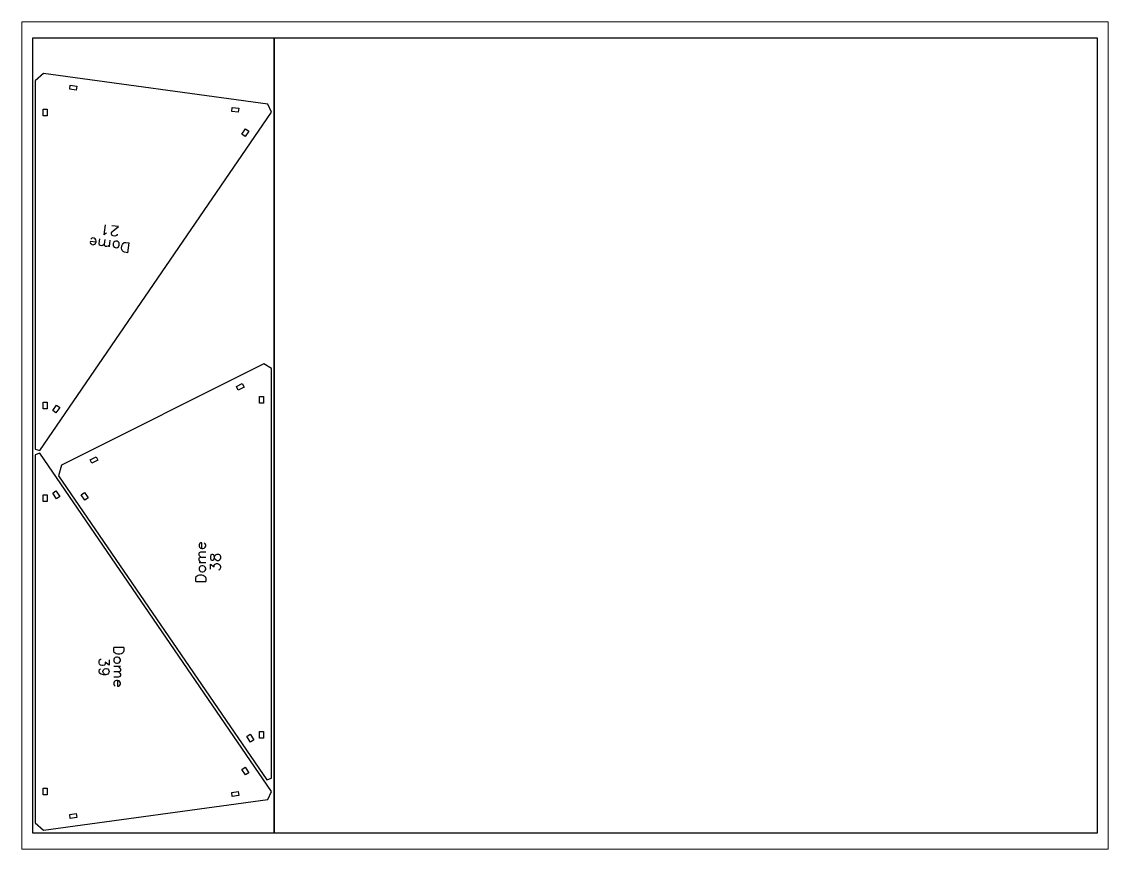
# Paper-space layout 'Layout' of a CAD drawing. Header units: millimetres, sheet in inches. Extents: x 0 to 10.5, y 0 to 8.
# The model-space entities are those that its viewports show. They can reach past a viewport. Long polylines and large blocks are cut down to what shows.
import ezdxf

# ---------------------------------------------------------------- set-up
doc = ezdxf.new("R2010")
doc.units = ezdxf.units.MM
doc.header["$MEASUREMENT"] = 0
for name, color, linetype, true_color in [('CuttingLine', 18, 'Continuous', 0x000000), ('dome_cuts', 1, 'Continuous', 0xff0000), ('dome_marks', 2, 'Continuous', 0xffff00), ('Offcut', 18, 'Continuous', 0x000000), ('Sheet', 18, 'Continuous', 0x000000)]:
    doc.layers.add(name, color=color, linetype=linetype, true_color=true_color)

msp = doc.modelspace()

# ---------------------------------------------------------------- linework, layer by layer
at = {"layer": 'CuttingLine', "color": 18, "true_color": 0x000000}
msp.add_lwpolyline([(181.55, 0), (181.55, 597)], dxfattribs=at)
at = {"layer": 'dome_cuts', "color": 1, "true_color": 0xff0000}
for points in [[(176.84, 547.4), (8.29, 570.38), (2, 564.89), (2, 288.3), (5.59, 287.19), (179.55, 541.3)], [(33.39, 560.9), (32.99, 557.93), (28.03, 558.61), (28.44, 561.58)], [(8, 543.74), (11, 543.74), (11, 538.74), (8, 538.74)], [(155.07, 544.31), (154.67, 541.34), (149.71, 542.01), (150.12, 544.98)], [(159.82, 523.11), (157.35, 524.8), (160.17, 528.93), (162.65, 527.23)], [(179.55, 40.97), (179.55, 348.92), (173.87, 352.43), (21.8, 276.18), (19.72, 268.09), (175.96, 39.86)], [(157.65, 337.58), (159, 334.9), (154.53, 332.66), (153.18, 335.34)], [(173.55, 322.77), (170.55, 322.77), (170.55, 327.77), (173.55, 327.77)], [(8, 323.53), (11, 323.53), (11, 318.53), (8, 318.53)], [(17.71, 315.52), (15.24, 317.22), (18.06, 321.34), (20.54, 319.65)], [(2, 284.08), (2, 7.49), (8.29, 2), (176.84, 24.99), (179.55, 31.08), (5.59, 285.19)], [(47.87, 282.54), (49.21, 279.86), (44.74, 277.61), (43.4, 280.3)], [(8, 253.85), (11, 253.85), (11, 248.85), (8, 248.85)], [(20.54, 252.73), (18.06, 251.04), (15.24, 255.16), (17.71, 256.86)], [(36.61, 254.03), (39.09, 255.73), (41.91, 251.6), (39.44, 249.91)], [(161.01, 72.32), (163.48, 74.02), (166.31, 69.89), (163.83, 68.2)], [(173.55, 71.2), (170.55, 71.2), (170.55, 76.2), (173.55, 76.2)], [(162.65, 45.15), (160.17, 43.45), (157.35, 47.58), (159.82, 49.27)], [(8, 33.64), (11, 33.64), (11, 28.64), (8, 28.64)], [(150.12, 27.4), (149.71, 30.37), (154.67, 31.05), (155.07, 28.07)], [(28.44, 10.8), (28.03, 13.78), (32.99, 14.45), (33.39, 11.48)]]:
    msp.add_lwpolyline(points, close=True, dxfattribs=at)
at = {"layer": 'dome_marks', "color": 2, "true_color": 0xffff00}
for points in [[(53.82, 449.34), (54.83, 456.77)], [(55.03, 450.26), (53.82, 449.34)], [(55.78, 450.51), (55.03, 450.26)], [(59.32, 450.03), (59.42, 450.74)], [(59.58, 449.28), (59.32, 450.03)], [(59.42, 450.74), (59.87, 451.4)], [(59.89, 448.87), (59.58, 449.28)], [(64.74, 455.42), (59.79, 456.1)], [(59.87, 451.4), (60.72, 452.36)], [(60.55, 448.42), (59.89, 448.87)], [(60.72, 452.36), (64.74, 455.42)], [(63.57, 449.45), (63.12, 448.79)], [(63.62, 449.81), (63.57, 449.45)], [(43.59, 444.32), (43.49, 443.61)], [(43.49, 443.61), (43.75, 442.86)], [(47.83, 443.74), (43.59, 444.32)], [(43.75, 442.86), (44.05, 442.45)], [(44.63, 446.7), (43.83, 446.09)], [(44.05, 442.45), (44.71, 442)], [(45.39, 446.96), (44.63, 446.7)], [(44.71, 442), (45.77, 441.86)], [(46.45, 446.81), (45.39, 446.96)], [(45.77, 441.86), (46.53, 442.12)], [(47.11, 446.36), (46.45, 446.81)], [(46.53, 442.12), (47.33, 442.73)], [(47.72, 445.56), (47.11, 446.36)], [(47.33, 442.73), (47.83, 443.74)], [(47.93, 444.45), (47.72, 445.56)], [(47.83, 443.74), (47.93, 444.45)], [(50.21, 442.7), (50.69, 446.23)], [(50.42, 441.59), (50.21, 442.7)], [(51.08, 441.13), (50.42, 441.59)], [(52.14, 440.99), (51.08, 441.13)], [(52.9, 441.25), (52.14, 440.99)], [(54.1, 442.16), (52.9, 441.25)], [(54.1, 442.16), (54.59, 445.7)], [(54.31, 441.05), (54.1, 442.16)], [(54.97, 440.6), (54.31, 441.05)], [(56.79, 440.72), (56.03, 440.46)], [(58, 441.63), (56.79, 440.72)], [(57.8, 440.22), (58.48, 445.17)], [(61.96, 448.23), (60.55, 448.42)], [(60.67, 442.71), (60.57, 442)], [(60.57, 442), (60.78, 440.89)], [(61.17, 443.72), (60.67, 442.71)], [(60.78, 440.89), (61.39, 440.09)], [(61.97, 444.34), (61.17, 443.72)], [(62.72, 448.49), (61.96, 448.23)], [(62.73, 444.59), (61.97, 444.34)], [(63.12, 448.79), (62.72, 448.49)], [(63.79, 444.45), (62.73, 444.59)], [(64.45, 444), (63.79, 444.45)], [(65.06, 443.19), (64.45, 444)], [(64.67, 440.36), (65.17, 441.38)], [(65.27, 442.08), (65.06, 443.19)], [(65.17, 441.38), (65.27, 442.08)], [(67.05, 439.32), (67.29, 441.09)], [(67.29, 441.09), (67.79, 442.1)], [(67.79, 442.1), (68.24, 442.76)], [(68.24, 442.76), (69.05, 443.37)], [(69.05, 443.37), (70.16, 443.58)], [(70.16, 443.58), (72.63, 443.24)], [(71.62, 435.81), (72.63, 443.24)], [(56.03, 440.46), (54.97, 440.6)], [(61.39, 440.09), (62.05, 439.64)], [(62.05, 439.64), (63.11, 439.49)], [(63.11, 439.49), (63.87, 439.75)], [(63.87, 439.75), (64.67, 440.36)], [(67.26, 438.21), (67.05, 439.32)], [(67.52, 437.45), (67.26, 438.21)], [(68.13, 436.65), (67.52, 437.45)], [(69.14, 436.15), (68.13, 436.65)], [(71.62, 435.81), (69.14, 436.15)], [(125.52, 217.12), (125.17, 216.4)], [(125.17, 216.4), (125.17, 215.33)], [(125.17, 215.33), (125.52, 214.62)], [(125.88, 217.48), (125.52, 217.12)], [(125.52, 214.62), (126.24, 213.9)], [(126.6, 217.83), (125.88, 217.48)], [(126.24, 213.9), (127.31, 213.55)], [(127.31, 217.83), (126.6, 217.83)], [(127.31, 213.55), (127.31, 217.83)], [(127.31, 213.55), (128.02, 213.55)], [(128.02, 213.55), (129.1, 213.9)], [(129.81, 217.12), (129.1, 217.83)], [(129.1, 213.9), (129.81, 214.62)], [(130.17, 216.4), (129.81, 217.12)], [(129.81, 214.62), (130.17, 215.33)], [(130.17, 215.33), (130.17, 216.4)], [(125.17, 209.98), (125.52, 210.69)], [(125.17, 208.9), (125.17, 209.98)], [(125.52, 208.19), (125.17, 208.9)], [(125.17, 206.05), (125.52, 206.76)], [(125.17, 204.98), (125.17, 206.05)], [(125.52, 204.26), (125.17, 204.98)], [(125.52, 210.69), (126.6, 211.05)], [(126.6, 207.12), (125.52, 208.19)], [(125.52, 206.76), (126.6, 207.12)], [(126.6, 203.19), (125.52, 204.26)], [(126.6, 211.05), (130.17, 211.05)], [(126.6, 207.12), (130.17, 207.12)], [(134.02, 208.73), (133.67, 207.65)], [(133.67, 207.65), (133.67, 206.23)], [(133.67, 206.23), (134.02, 205.15)], [(134.74, 209.08), (134.02, 208.73)], [(134.02, 205.15), (134.74, 204.8)], [(135.45, 209.08), (134.74, 209.08)], [(134.74, 204.8), (135.45, 204.8)], [(136.17, 208.73), (135.45, 209.08)], [(135.45, 204.8), (136.17, 205.15)], [(136.52, 208.01), (136.17, 208.73)], [(136.17, 205.15), (136.52, 205.87)], [(136.88, 206.58), (136.52, 208.01)], [(136.52, 205.87), (136.88, 207.3)], [(136.88, 207.3), (137.24, 208.37)], [(137.24, 205.51), (136.88, 206.58)], [(137.24, 208.37), (137.95, 209.08)], [(137.95, 204.8), (137.24, 205.51)], [(137.95, 209.08), (138.67, 209.44)], [(138.67, 204.44), (137.95, 204.8)], [(138.67, 209.44), (139.74, 209.44)], [(139.74, 204.44), (138.67, 204.44)], [(139.74, 209.44), (140.45, 209.08)], [(140.45, 204.8), (139.74, 204.44)], [(140.45, 209.08), (140.81, 208.73)], [(140.81, 205.15), (140.45, 204.8)], [(140.81, 208.73), (141.17, 207.65)], [(141.17, 206.23), (140.81, 205.15)], [(141.17, 207.65), (141.17, 206.23)], [(125.17, 203.19), (130.17, 203.19)], [(125.52, 199.62), (125.17, 198.9)], [(125.17, 198.9), (125.17, 197.83)], [(125.17, 197.83), (125.52, 197.12)], [(126.24, 200.33), (125.52, 199.62)], [(125.52, 197.12), (126.24, 196.4)], [(127.31, 200.69), (126.24, 200.33)], [(126.24, 196.4), (127.31, 196.05)], [(128.02, 200.69), (127.31, 200.69)], [(127.31, 196.05), (128.02, 196.05)], [(129.1, 200.33), (128.02, 200.69)], [(128.02, 196.05), (129.1, 196.4)], [(129.81, 199.62), (129.1, 200.33)], [(129.1, 196.4), (129.81, 197.12)], [(130.17, 198.9), (129.81, 199.62)], [(129.81, 197.12), (130.17, 197.83)], [(130.17, 197.83), (130.17, 198.9)], [(133.67, 198.01), (133.67, 201.94)], [(133.67, 201.94), (136.52, 199.8)], [(136.52, 200.87), (136.88, 201.58)], [(136.52, 199.8), (136.52, 200.87)], [(136.88, 201.58), (137.24, 201.94)], [(137.24, 201.94), (138.31, 202.3)], [(138.31, 202.3), (139.02, 202.3)], [(139.02, 202.3), (140.1, 201.94)], [(140.45, 197.65), (139.74, 197.3)], [(140.1, 201.94), (140.81, 201.23)], [(140.81, 198.01), (140.45, 197.65)], [(140.81, 201.23), (141.17, 200.15)], [(141.17, 199.08), (140.81, 198.01)], [(141.17, 200.15), (141.17, 199.08)], [(122.67, 191.4), (123.02, 192.48)], [(122.67, 188.9), (122.67, 191.4)], [(122.67, 188.9), (130.17, 188.9)], [(123.02, 192.48), (123.74, 193.19)], [(123.74, 193.19), (124.45, 193.55)], [(124.45, 193.55), (125.52, 193.9)], [(125.52, 193.9), (127.31, 193.9)], [(127.31, 193.9), (128.38, 193.55)], [(128.38, 193.55), (129.1, 193.19)], [(129.1, 193.19), (129.81, 192.48)], [(129.81, 192.48), (130.17, 191.4)], [(130.17, 191.4), (130.17, 188.9)], [(68.64, 139.17), (61.14, 139.17)], [(61.14, 136.67), (61.14, 139.17)], [(68.64, 139.17), (68.64, 136.67)], [(50.85, 130.24), (51.57, 130.6)], [(61.5, 135.6), (61.14, 136.67)], [(61.5, 130.96), (61.14, 130.24)], [(62.21, 134.89), (61.5, 135.6)], [(62.21, 131.67), (61.5, 130.96)], [(62.93, 134.53), (62.21, 134.89)], [(63.28, 132.03), (62.21, 131.67)], [(64, 134.17), (62.93, 134.53)], [(64, 132.03), (63.28, 132.03)], [(65.78, 134.17), (64, 134.17)], [(65.07, 131.67), (64, 132.03)], [(65.78, 130.96), (65.07, 131.67)], [(66.85, 134.53), (65.78, 134.17)], [(66.14, 130.24), (65.78, 130.96)], [(67.57, 134.89), (66.85, 134.53)], [(68.28, 135.6), (67.57, 134.89)], [(68.64, 136.67), (68.28, 135.6)], [(50.14, 128.82), (50.5, 129.89)], [(50.14, 127.74), (50.14, 128.82)], [(50.5, 126.67), (50.14, 127.74)], [(50.14, 121.67), (50.5, 122.74)], [(50.5, 129.89), (50.85, 130.24)], [(51.21, 125.96), (50.5, 126.67)], [(50.5, 122.74), (51.21, 123.1)], [(52.28, 125.6), (51.21, 125.96)], [(53, 125.6), (52.28, 125.6)], [(54.07, 125.96), (53, 125.6)], [(53.35, 122.39), (54.07, 123.1)], [(54.43, 126.32), (54.07, 125.96)], [(54.07, 123.1), (55.14, 123.46)], [(54.78, 127.03), (54.43, 126.32)], [(57.64, 125.96), (54.78, 128.1)], [(54.78, 128.1), (54.78, 127.03)], [(55.14, 123.46), (55.5, 123.46)], [(55.5, 123.46), (56.57, 123.1)], [(56.57, 123.1), (57.28, 122.39)], [(57.64, 129.89), (57.64, 125.96)], [(61.14, 130.24), (61.14, 129.17)], [(61.14, 129.17), (61.5, 128.46)], [(66.14, 124.89), (61.14, 124.89)], [(61.5, 128.46), (62.21, 127.74)], [(62.21, 127.74), (63.28, 127.39)], [(63.28, 127.39), (64, 127.39)], [(64, 127.39), (65.07, 127.74)], [(64.71, 124.89), (65.78, 123.82)], [(65.07, 127.74), (65.78, 128.46)], [(65.78, 128.46), (66.14, 129.17)], [(65.78, 123.82), (66.14, 123.1)], [(66.14, 129.17), (66.14, 130.24)], [(66.14, 123.1), (66.14, 122.03)], [(50.14, 120.96), (50.14, 121.67)], [(50.5, 119.89), (50.14, 120.96)], [(51.57, 119.17), (50.5, 119.89)], [(53.35, 118.82), (51.57, 119.17)], [(53, 121.32), (53.35, 122.39)], [(53, 120.96), (53, 121.32)], [(53.35, 119.89), (53, 120.96)], [(54.07, 119.17), (53.35, 119.89)], [(55.14, 118.82), (53.35, 118.82)], [(55.14, 118.82), (54.07, 119.17)], [(56.57, 119.17), (55.14, 118.82)], [(57.28, 119.89), (56.57, 119.17)], [(57.28, 122.39), (57.64, 121.32)], [(57.64, 120.96), (57.28, 119.89)], [(57.64, 121.32), (57.64, 120.96)], [(64.71, 120.96), (61.14, 120.96)], [(64.71, 117.03), (61.14, 117.03)], [(63.28, 114.53), (62.21, 114.17)], [(64, 114.53), (63.28, 114.53)], [(64, 114.53), (64, 110.24)], [(65.07, 114.17), (64, 114.53)], [(65.78, 121.32), (64.71, 120.96)], [(64.71, 120.96), (65.78, 119.89)], [(65.78, 117.39), (64.71, 117.03)], [(66.14, 122.03), (65.78, 121.32)], [(65.78, 119.89), (66.14, 119.17)], [(66.14, 118.1), (65.78, 117.39)], [(66.14, 119.17), (66.14, 118.1)], [(61.5, 113.46), (61.14, 112.74)], [(61.14, 112.74), (61.14, 111.67)], [(61.14, 111.67), (61.5, 110.96)], [(62.21, 114.17), (61.5, 113.46)], [(61.5, 110.96), (62.21, 110.24)], [(64, 110.24), (64.71, 110.24)], [(64.71, 110.24), (65.43, 110.6)], [(65.78, 113.46), (65.07, 114.17)], [(65.43, 110.6), (65.78, 110.96)], [(66.14, 112.74), (65.78, 113.46)], [(65.78, 110.96), (66.14, 111.67)], [(66.14, 111.67), (66.14, 112.74)]]:
    msp.add_lwpolyline(points, dxfattribs=at)
at = {"layer": 'Offcut', "color": 18, "true_color": 0x000000}
msp.add_lwpolyline([(181.55, 0), (800, 0), (800, 597), (181.55, 597)], close=True, dxfattribs=at)
at = {"layer": 'Sheet', "color": 18, "true_color": 0x000000}
msp.add_lwpolyline([(0, 0), (800, 0), (800, 597), (0, 597)], close=True, dxfattribs=at)

psp = doc.layouts.new('Layout')

# ---------------------------------------------------------------- viewports
at = {"layer": '0'}
psp.add_viewport(center=(5.25, 4), size=(10.5, 8), view_center_point=(400, 298.5), view_height=621.71429, dxfattribs=at)

doc.saveas('drawing.dxf')
